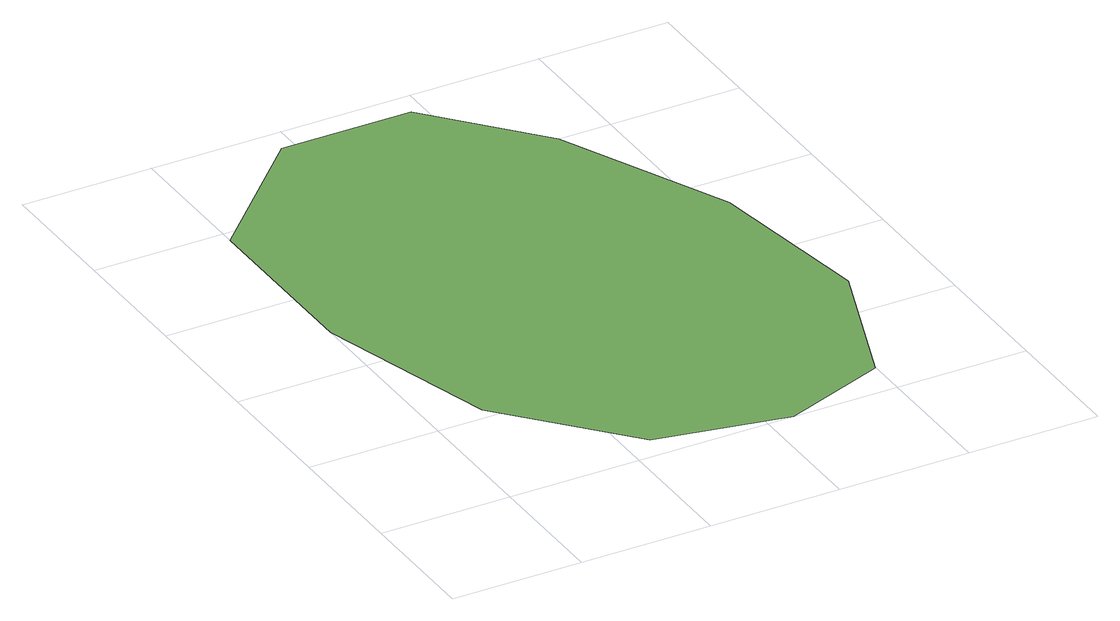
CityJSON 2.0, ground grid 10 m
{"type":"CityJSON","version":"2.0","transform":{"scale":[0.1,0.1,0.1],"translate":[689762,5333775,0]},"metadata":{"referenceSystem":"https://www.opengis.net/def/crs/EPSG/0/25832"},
"CityObjects":{
"plantcover1":{"type":"PlantCover","attributes":{"description":"Veg004 is a plant cover object which has only LOD0 representation as MultiSurface","name":"Vegetation 004","averageHeight":0.3},"geometry":[{"type":"MultiSurface","lod":"0","boundaries":[[[0,1,2,3,4,5,6,7,8,9,10]]]}]}
},
"vertices":[
[190,480,0],[260,400,0],[320,270,0],[340,140,0],[300,30,0],[220,0,0],[120,20,0],[40,110,0],[0,250,0],[0,390,0],[90,480,0]
]}
